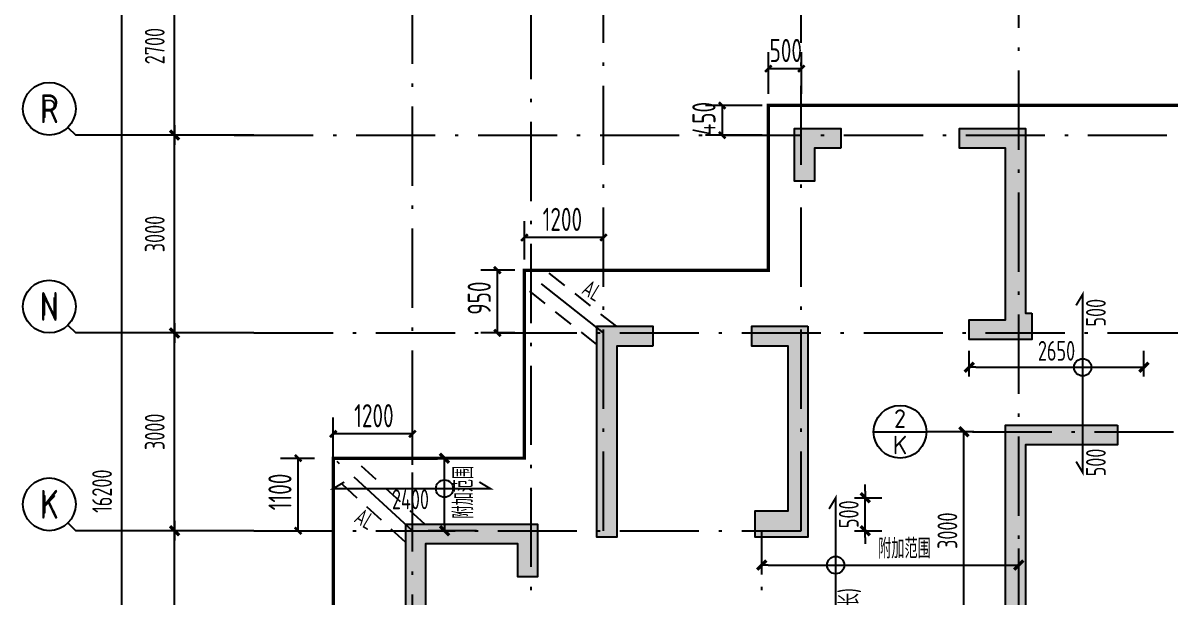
# Model space of a CAD drawing. Extents: x 627893 to 789462, y -407363 to 145317.
# Drawn here: x 663888 to 681291, y -53661 to -44954 of the extents above; entities that cross this region are included whole.
import ezdxf
from ezdxf.enums import TextEntityAlignment as Align

# ---------------------------------------------------------------- set-up
doc = ezdxf.new("R2010")
doc.units = 0
doc.header["$LTSCALE"] = 100
doc.linetypes.add('2', pattern=[18.5, 12, -3, 0.5, -3])
doc.linetypes.add('3', pattern=[5, 3, -2])
doc.layers.get('0').update_dxf_attribs({"linetype": 'CONTINUOUS'})
doc.layers.get('Defpoints').update_dxf_attribs({"linetype": 'CONTINUOUS'})
for name, color, linetype in [('1508', 2, 'CONTINUOUS'), ('AXIS', 3, 'CONTINUOUS'), ('AXIS_TEXT', 7, 'CONTINUOUS'), ('DIM', 3, 'CONTINUOUS'), ('dim-wall', 7, 'CONTINUOUS'), ('dote', 253, 'CONTINUOUS'), ('HATCH', 254, 'CONTINUOUS'), ('板底钢筋', 24, 'CONTINUOUS'), ('梁__实线', 4, 'CONTINUOUS'), ('楼板负筋文字', 7, 'CONTINUOUS'), ('砼墙', 3, 'CONTINUOUS')]:
    doc.layers.add(name, color=color, linetype=linetype)
doc.styles.add('_TCH_AXIS', font='tssdeng.shx', dxfattribs={"width": 0.7, "bigfont": 'tssdchn.shx'})
doc.styles.add('CADReader_TextStyle', font='tssdeng.shx', dxfattribs={"height": 0.2, "bigfont": 'gbcbig.shx'})
doc.styles.add('COMPLEX', font='tssdeng.shx', dxfattribs={"width": 0.7, "bigfont": 'tssdchn.shx'})
doc.styles.add('dim_font', font='tssdeng.shx', dxfattribs={"width": 0.7, "bigfont": 'tssdchn.shx'})
doc.styles.add('Jgcad-DIM', font='tssdeng.shx', dxfattribs={"width": 0.7, "bigfont": 'tssdchn.shx'})
doc.styles.get("Standard").update_dxf_attribs({"font": 'tssdeng.shx', "width": 0.7, "bigfont": 'tssdchn.shx'})
doc.styles.add('TSSD_Dimension', font='Tssdeng.shx', dxfattribs={"width": 0.7, "bigfont": 'tssdchn.shx'})
doc.dimstyles.new('DIMN', dxfattribs={"dimtxt": 300, "dimasz": 1, "dimexe": 250, "dimexo": 300, "dimgap": 150, "dimtad": 1, "dimdec": 0, "dimzin": 0, "dimdsep": 46, "dimtxsty": 'dim_font', "dimblk": '_DIMX', "dimcen": 0.09, "dimclrt": 7, "dimadec": 0, "dimazin": 0, "dimtfac": 1, "dimtdec": 0, "dimtix": 1, "dimtmove": 2, "dimatfit": 3, "dimldrblk": '_DIMX', "dimfxl": 250, "dimtolj": 1, "dimtzin": 0, "dimarcsym": 0})
doc.dimstyles.new('JGCAD_100_117', dxfattribs={"dimtxt": 351, "dimasz": 100, "dimexe": 250, "dimexo": 250, "dimgap": 100, "dimtad": 1, "dimdec": 0, "dimdsep": 46, "dimtxsty": 'Jgcad-DIM', "dimblk1": 'ARCHTICK', "dimblk2": 'ARCHTICK', "dimsah": 1, "dimcen": 0.09, "dimclre": 7, "dimclrt": 1, "dimadec": 3, "dimazin": 0, "dimtfac": 1, "dimtdec": 4, "dimtix": 1, "dimtofl": 0, "dimtmove": 2, "dimatfit": 3, "dimfxl": 1, "dimtolj": 1, "dimtzin": 0, "dimarcsym": 0})
doc.dimstyles.new('TSSD_100_100$0', dxfattribs={"dimtxt": 300, "dimasz": 100, "dimexe": 250, "dimexo": 250, "dimgap": 100, "dimtad": 1, "dimdec": 0, "dimzin": 0, "dimdsep": 46, "dimtxsty": 'TSSD_Dimension', "dimblk": '_TSDBK', "dimblk1": '_TSDBK', "dimblk2": '_TSDBK', "dimsah": 1, "dimcen": 0, "dimclrt": 7, "dimadec": 0, "dimazin": 0, "dimtfac": 1, "dimtdec": 0, "dimtix": 1, "dimtmove": 2, "dimatfit": 3, "dimldrblk": '_TSDBK', "dimfxl": 1, "dimtolj": 1, "dimtzin": 0, "dimarcsym": 0})

# ---------------------------------------------------------------- blocks, each defined once
blk = doc.blocks.new('_ArchTick')
at = {"color": 0, "linetype": 'ByBlock', "const_width": 0.4}
blk.add_lwpolyline([(-0.5, -0.5), (0.5, 0.5)], dxfattribs=at)
blk = doc.blocks.new('*D276')
at = {"layer": 'Defpoints', "color": 0}
for p in [(668596, -51187), (668596, -51906), (669796, -51906)]:
    blk.add_point(p, dxfattribs=at)
at = {"layer": 'dim-wall', "color": 7, "lineweight": -2}
for p, q in [((668596, -51656), (668596, -50937)), ((669796, -51656), (669796, -50937))]:
    blk.add_line(p, q, dxfattribs=at)
at = {"layer": 'dim-wall', "color": 0, "lineweight": -2}
blk.add_line((669796, -51187), (668596, -51187), dxfattribs=at)
at = {"layer": 'dim-wall', "color": 0, "lineweight": -2, "xscale": 100, "yscale": 100, "zscale": 100, "rotation": 180}
blk.add_blockref('_ArchTick', (668596, -51187), dxfattribs=at)
at = {"layer": 'dim-wall', "color": 0, "lineweight": -2, "xscale": 100, "yscale": 100, "zscale": 100}
blk.add_blockref('_ArchTick', (669796, -51187), dxfattribs=at)
at = {"layer": 'dim-wall', "color": 1, "insert": (669213, -50911), "char_height": 351, "attachment_point": 5, "style": 'Jgcad-DIM'}
blk.add_mtext('\\A1;1200', dxfattribs=at)
blk = doc.blocks.new('_DIMX')
blk.add_line((-150, 0), (150, 0))
at = {"const_width": 50}
blk.add_lwpolyline([(-70, -70), (70, 70)], dxfattribs=at)
blk = doc.blocks.new('*D328')
at = {"layer": 'Defpoints', "color": 0}
for p in [(675354, -46206), (674496, -46656), (675354, -46656)]:
    blk.add_point(p, dxfattribs=at)
at = {"layer": 'dim-wall', "color": 7, "lineweight": -2}
for p, q in [((675104, -46206), (674246, -46206)), ((675104, -46656), (674246, -46656))]:
    blk.add_line(p, q, dxfattribs=at)
at = {"layer": 'dim-wall', "color": 0, "lineweight": -2}
blk.add_line((674496, -46206), (674496, -46656), dxfattribs=at)
at = {"layer": 'dim-wall', "color": 0, "lineweight": -2, "xscale": 100, "yscale": 100, "zscale": 100}
for p, rotation in [((674496, -46206), 90), ((674496, -46656), 270)]:
    blk.add_blockref('_ArchTick', p, dxfattribs=dict(at, rotation=rotation))
at = {"layer": 'dim-wall', "color": 1, "insert": (674220, -46406), "char_height": 351, "attachment_point": 5, "rotation": 90, "style": 'Jgcad-DIM'}
blk.add_mtext('\\A1;450', dxfattribs=at)
blk = doc.blocks.new('*D329')
at = {"layer": 'Defpoints', "color": 0}
for p in [(671496, -48209), (671496, -48791), (672696, -48791)]:
    blk.add_point(p, dxfattribs=at)
at = {"layer": 'dim-wall', "color": 7, "lineweight": -2}
for p, q in [((671496, -48541), (671496, -47959)), ((672696, -48541), (672696, -47959))]:
    blk.add_line(p, q, dxfattribs=at)
at = {"layer": 'dim-wall', "color": 0, "lineweight": -2}
blk.add_line((672696, -48209), (671496, -48209), dxfattribs=at)
at = {"layer": 'dim-wall', "color": 0, "lineweight": -2, "xscale": 100, "yscale": 100, "zscale": 100}
for p, rotation in [((671496, -48209), 179.9999509783705), ((672696, -48209), 359.9999509783705)]:
    blk.add_blockref('_ArchTick', p, dxfattribs=dict(at, rotation=rotation))
at = {"layer": 'dim-wall', "color": 1, "insert": (672072, -47933), "char_height": 351, "attachment_point": 5, "rotation": 360, "style": 'Jgcad-DIM'}
blk.add_mtext('\\A1;1200', dxfattribs=at)
blk = doc.blocks.new('*D330')
at = {"layer": 'Defpoints', "color": 0}
for p in [(671086, -48704), (671601, -48704), (671601, -49655)]:
    blk.add_point(p, dxfattribs=at)
at = {"layer": 'dim-wall', "color": 7, "lineweight": -2}
for p, q in [((671351, -48704), (670836, -48704)), ((671351, -49655), (670836, -49655))]:
    blk.add_line(p, q, dxfattribs=at)
at = {"layer": 'dim-wall', "color": 0, "lineweight": -2}
blk.add_line((671086, -49655), (671086, -48704), dxfattribs=at)
at = {"layer": 'dim-wall', "color": 0, "lineweight": -2, "xscale": 100, "yscale": 100, "zscale": 100}
for p, rotation in [((671086, -48704), 90), ((671086, -49655), 270)]:
    blk.add_blockref('_ArchTick', p, dxfattribs=dict(at, rotation=rotation))
at = {"layer": 'dim-wall', "color": 1, "insert": (670811, -49127), "char_height": 351, "attachment_point": 5, "rotation": 90, "style": 'Jgcad-DIM'}
blk.add_mtext('\\A1;950', dxfattribs=at)
blk = doc.blocks.new('*D331')
at = {"layer": 'Defpoints', "color": 0}
for p in [(667547, -51555), (668063, -51555), (667547, -52655)]:
    blk.add_point(p, dxfattribs=at)
at = {"layer": 'dim-wall', "color": 7, "lineweight": -2}
for p, q in [((667797, -51555), (668313, -51555)), ((667797, -52655), (668313, -52655))]:
    blk.add_line(p, q, dxfattribs=at)
at = {"layer": 'dim-wall', "color": 0, "lineweight": -2}
blk.add_line((668063, -52655), (668063, -51555), dxfattribs=at)
at = {"layer": 'dim-wall', "color": 0, "lineweight": -2, "xscale": 100, "yscale": 100, "zscale": 100}
for p, rotation in [((668063, -51555), 89.99322329473031), ((668063, -52655), 269.9932232947303)]:
    blk.add_blockref('_ArchTick', p, dxfattribs=dict(at, rotation=rotation))
at = {"layer": 'dim-wall', "color": 1, "insert": (667788, -52067), "char_height": 351, "attachment_point": 5, "rotation": 89.9932, "style": 'Jgcad-DIM'}
blk.add_mtext('\\A1;1100', dxfattribs=at)
blk = doc.blocks.new('*D333')
at = {"layer": 'Defpoints', "color": 0}
for p in [(675198, -45648), (675198, -46280), (675698, -46280)]:
    blk.add_point(p, dxfattribs=at)
at = {"layer": 'dim-wall', "color": 7, "lineweight": -2}
for p, q in [((675198, -46030), (675198, -45398)), ((675698, -46030), (675698, -45398))]:
    blk.add_line(p, q, dxfattribs=at)
at = {"layer": 'dim-wall', "color": 0, "lineweight": -2}
blk.add_line((675698, -45648), (675198, -45648), dxfattribs=at)
at = {"layer": 'dim-wall', "color": 0, "lineweight": -2, "xscale": 100, "yscale": 100, "zscale": 100, "rotation": 180}
blk.add_blockref('_ArchTick', (675198, -45648), dxfattribs=at)
at = {"layer": 'dim-wall', "color": 0, "lineweight": -2, "xscale": 100, "yscale": 100, "zscale": 100}
blk.add_blockref('_ArchTick', (675698, -45648), dxfattribs=at)
at = {"layer": 'dim-wall', "color": 1, "insert": (675461, -45372), "char_height": 351, "attachment_point": 5, "style": 'Jgcad-DIM'}
blk.add_mtext('\\A1;500', dxfattribs=at)
blk = doc.blocks.new('_TSDBK')
blk.add_line((-1, 0), (0, 0))
at = {"const_width": 0.5}
blk.add_lwpolyline([(-0.7, -0.7), (0.7, 0.7)], dxfattribs=at)
blk = doc.blocks.new('*D337')
at = {"layer": 'Defpoints', "color": 0}
for p in [(678164, -51156), (678562, -51156), (678562, -54155)]:
    blk.add_point(p, dxfattribs=at)
at = {"layer": 'DIM', "color": 0, "lineweight": -2}
for p, q in [((678312, -51156), (677914, -51156)), ((678164, -54055), (678164, -51256)), ((678312, -54155), (677914, -54155))]:
    blk.add_line(p, q, dxfattribs=at)
at = {"layer": 'DIM', "color": 0, "lineweight": -2, "xscale": 100, "yscale": 100, "zscale": 100}
for p, rotation in [((678164, -51156), 89.99927418567898), ((678164, -54155), 269.999274185679)]:
    blk.add_blockref('_TSDBK', p, dxfattribs=dict(at, rotation=rotation))
at = {"layer": 'DIM', "color": 7, "insert": (677914, -52655), "char_height": 300, "attachment_point": 5, "rotation": 89.9993, "style": 'TSSD_Dimension'}
blk.add_mtext('\\A1;3000', dxfattribs=at)
blk = doc.blocks.new('*D375')
at = {"layer": 'Defpoints', "color": 0}
for p in [(670284, -51556), (671019, -51556), (671019, -52656)]:
    blk.add_point(p, dxfattribs=at)
at = {"layer": 'dim-wall', "color": 0, "lineweight": -2}
for p, q in [((670769, -51556), (670034, -51556)), ((670284, -52556), (670284, -51656)), ((670769, -52656), (670034, -52656))]:
    blk.add_line(p, q, dxfattribs=at)
at = {"layer": 'dim-wall', "color": 0, "lineweight": -2, "xscale": 100, "yscale": 100, "zscale": 100}
for p, rotation in [((670284, -51556), 90), ((670284, -52656), 270)]:
    blk.add_blockref('_TSDBK', p, dxfattribs=dict(at, rotation=rotation))
at = {"layer": 'dim-wall', "color": 7, "insert": (670570, -52073), "char_height": 300, "attachment_point": 5, "rotation": 90, "style": 'TSSD_Dimension'}
blk.add_mtext('\\A1;\\A1;\\A1;\\A1;\\A1;\\A1;\\A1;\\A1;附加范围', dxfattribs=at)
blk = doc.blocks.new('*D378')
at = {"layer": 'Defpoints', "color": 0}
for p in [(678996, -53177), (675096, -53568), (678996, -53568)]:
    blk.add_point(p, dxfattribs=at)
at = {"layer": 'dim-wall', "color": 0, "lineweight": -2}
for p, q in [((675096, -53318), (675096, -52927)), ((678996, -53318), (678996, -52927)), ((675196, -53177), (678896, -53177))]:
    blk.add_line(p, q, dxfattribs=at)
at = {"layer": 'dim-wall', "color": 0, "lineweight": -2, "xscale": 100, "yscale": 100, "zscale": 100, "rotation": 180}
blk.add_blockref('_TSDBK', (675096, -53177), dxfattribs=at)
at = {"layer": 'dim-wall', "color": 0, "lineweight": -2, "xscale": 100, "yscale": 100, "zscale": 100}
blk.add_blockref('_TSDBK', (678996, -53177), dxfattribs=at)
at = {"layer": 'dim-wall', "color": 7, "insert": (677262, -52927), "char_height": 300, "attachment_point": 5, "style": 'TSSD_Dimension'}
blk.add_mtext('\\A1;\\A1;\\A1;\\A1;\\A1;\\A1;\\A1;\\A1;\\A1;附加范围', dxfattribs=at)
blk = doc.blocks.new('*D381')
at = {"layer": 'Defpoints', "color": 0}
for p in [(680896, -50177), (678246, -50568), (680896, -50568)]:
    blk.add_point(p, dxfattribs=at)
at = {"layer": 'dim-wall', "color": 0, "lineweight": -2}
for p, q in [((678246, -50318), (678246, -49927)), ((680896, -50318), (680896, -49927)), ((678346, -50177), (680796, -50177))]:
    blk.add_line(p, q, dxfattribs=at)
at = {"layer": 'dim-wall', "color": 0, "lineweight": -2, "xscale": 100, "yscale": 100, "zscale": 100, "rotation": 180}
blk.add_blockref('_TSDBK', (678246, -50177), dxfattribs=at)
at = {"layer": 'dim-wall', "color": 0, "lineweight": -2, "xscale": 100, "yscale": 100, "zscale": 100}
blk.add_blockref('_TSDBK', (680896, -50177), dxfattribs=at)
at = {"layer": 'dim-wall', "color": 7, "insert": (679569, -49927), "char_height": 300, "attachment_point": 5, "style": 'TSSD_Dimension'}
blk.add_mtext('\\A1;2650', dxfattribs=at)
blk = doc.blocks.new('*D236')
at = {"layer": 'Defpoints', "color": 0}
for p in [(676253, -52156), (676667, -52156), (676253, -52656)]:
    blk.add_point(p, dxfattribs=at)
at = {"layer": 'DIM', "color": 0, "lineweight": -2}
for p, q in [((676667, -52056), (676667, -51956)), ((676503, -52156), (676917, -52156)), ((676667, -52656), (676667, -52156)), ((676503, -52656), (676917, -52656)), ((676667, -52756), (676667, -52856))]:
    blk.add_line(p, q, dxfattribs=at)
at = {"layer": 'DIM', "color": 0, "lineweight": -2, "xscale": 100, "yscale": 100, "zscale": 100}
for p, rotation in [((676667, -52156), 270), ((676667, -52656), 90)]:
    blk.add_blockref('_TSDBK', p, dxfattribs=dict(at, rotation=rotation))
at = {"layer": 'DIM', "color": 7, "insert": (676417, -52406), "char_height": 300, "attachment_point": 5, "rotation": 90, "style": 'TSSD_Dimension'}
blk.add_mtext('\\A1;500', dxfattribs=at)
blk = doc.blocks.new('_AXISO')
blk.add_circle((0, 0), 0.5)
at = {"layer": 'AXIS_TEXT', "style": 'COMPLEX', "width": 1.041667}
blk.add_attdef('A', text='', height=0.56, dxfattribs=at).set_placement((-0.25, -0.28), (0.25, -0.28), align=Align.FIT)

msp = doc.modelspace()

# ---------------------------------------------------------------- hatches: boundary and pattern name
at = {"layer": 'HATCH'}
h = msp.add_hatch(color=254, dxfattribs=at)
h.paths.add_polyline_path([(669996.1, -57555.7), (670596.1, -57555.7), (670596.1, -57855.7), (669696.1, -57855.7), (669696.1, -52555.7), (670496.1, -52555.7), (671096.1, -52555.7), (671696.1, -52555.7), (671696.1, -53355.7), (671396.1, -53355.7), (671396.1, -52855.7), (671096.1, -52855.7), (670496.1, -52855.7), (669996.1, -52855.7)])
h.paths.add_polyline_path([(698396.2, -49754.8), (698096.2, -49754.8), (697996.2, -49754.8), (697996.2, -49354.8), (698096.2, -49354.8), (698096.2, -46855.3), (697596.2, -46855.3), (697596.2, -46555.3), (698096.2, -46555.3), (698096.1, -45955.6), (698896.2, -45955.5), (698896.2, -46255.5), (698396.1, -46255.6)])
h.paths.add_polyline_path([(683696, -51055.6), (684496, -51055.6), (684496, -54255.3), (684196, -54255.3), (684196, -51355.5), (683696, -51355.3)])
h.paths.add_polyline_path([(685496, -51055.3), (686596.1, -51055.3), (686596.1, -51355.3), (685796, -51355.3), (685796, -51955.5), (688696.1, -51955.4), (691396.3, -51955.4), (691396.3, -51355.3), (690596.1, -51355.3), (690596.1, -51055.3), (691696.3, -51055.3), (691696.3, -52255.4), (688696.1, -52255.4), (688696.1, -56655.5), (688496.1, -56655.5), (688496.1, -52255.4), (685496, -52255.5)])
h.paths.add_polyline_path([(682096.1, -47055.6), (681596.1, -47055.6), (681596.1, -46555.6), (682096.1, -46555.6)])
h.paths.add_polyline_path([(673446.1, -49855.1), (672896.1, -49855.3), (672896.1, -52755.7), (672596.1, -52755.7), (672596.1, -49555.3), (673446.1, -49555.1)])
h.paths.add_polyline_path([(692696.2, -51055.3), (693496.3, -51055.3), (693496.3, -51355.3), (692996.2, -51355.3), (692996.2, -54255), (692696.2, -54255)])
h.paths.add_polyline_path([(695096.1, -47055.4), (695096.1, -46555.4), (695596.1, -46555.4), (695596.1, -47055.4)])
h.paths.add_polyline_path([(679196.1, -49355.2), (679196.1, -49755.1), (679096.1, -49755.1), (678246.1, -49755.1), (678246.1, -49455.2), (678796.1, -49455.2), (678796.1, -46855.3), (678096.1, -46855.3), (678096.1, -46555.3), (679096.1, -46555.3), (679096.1, -49355.2)])
h.paths.add_polyline_path([(686096.1, -49155.3), (686096.1, -46555.8), (688696.1, -46555.5), (691096.1, -46555.7), (691096.1, -49155.3), (690396.1, -49155.3), (690396.1, -48955.3), (690896.1, -48955.3), (690896.1, -46755.3), (688696.1, -46755.5), (688696.1, -48955.3), (689296.1, -48955.3), (689296.1, -49155.3), (688696.1, -49155.3), (687896.1, -49155.3), (687896.1, -48955.3), (688496.1, -48955.3), (688496.1, -46755.5), (686296.1, -46755.3), (686296.1, -48955.3), (686796.1, -48955.3), (686796.1, -49155.3)])
h.paths.add_polyline_path([(684196.1, -46955.3), (684196.1, -46555.3), (684696.1, -46555.3), (684696.1, -43855.5), (685696.1, -43855.5), (685696.1, -44055.5), (684896.1, -44055.5), (684896.1, -46555.3), (684896.1, -46955.3)])
h.paths.add_polyline_path([(680496, -51055.3), (680496, -51355.3), (679096.1, -51355.3), (679096.1, -56655.7), (677696.1, -56655.7), (677696.1, -56355.7), (678796.1, -56355.7), (678795.9, -51055.3)])
h.paths.add_polyline_path([(682596, -54055.3), (682596, -54355.3), (680696, -54355.3), (680696, -55255.6), (680396, -55255.6), (680396, -54055.3)])
h.paths.add_polyline_path([(680696, -56455.6), (680696, -59955.1), (681246.2, -59955.1), (681246.1, -60255.3), (680396, -60255.1), (680396, -56455.6)])
h.paths.add_polyline_path([(687196.1, -56355.5), (687496.1, -56355.5), (687496.1, -59655.5), (686446.1, -59655.5), (686446.1, -59355.5), (687196.1, -59355.5)])
h.paths.add_polyline_path([(675796.1, -49555.3), (675796.1, -52355.6), (675796.1, -52755.6), (674996.1, -52755.6), (674996.1, -52355.6), (675496.1, -52355.6), (675496.1, -49855.2), (674946.2, -49855), (674946.2, -49555)])
h.paths.add_polyline_path([(676296.1, -46855.5), (675896.1, -46855.3), (675896.1, -47355.3), (675596.1, -47355.3), (675596.1, -46555.3), (676296.2, -46555.5)])
h.paths.add_polyline_path([(692296.1, -46955.3), (692296.1, -46555.3), (692296.1, -44055.5), (691496.1, -44055.5), (691496.1, -43855.5), (692496.1, -43855.5), (692496.1, -46555.3), (692996.1, -46555.3), (692996.1, -46955.3)])
h.paths.add_polyline_path([(689696.1, -56355.5), (689996.1, -56355.5), (689996.1, -59355.5), (690746.1, -59355.5), (690746.1, -59655.5), (689696.1, -59655.5)])
h.paths.add_polyline_path([(683896, -58655.1), (683896, -59355.6), (684646, -59355.5), (684646, -59655.5), (683896, -59655.6), (683896, -60255.1), (683046, -60255.2), (683046, -59955.1), (683596, -59955.1), (683596, -59455.6), (683596, -58655.1)])
h.paths.add_polyline_path([(675596.1, -56355.7), (675596.1, -56655.7), (675196.1, -56655.7), (675196.1, -58455.6), (674246.1, -58455.7), (674246.1, -58155.7), (674896.1, -58155.6), (674896.1, -56355.7)])
h.paths.add_polyline_path([(694596.3, -54055.3), (696796.3, -54055.3), (696796.3, -55255.6), (696496.3, -55255.6), (696496.3, -54355.3), (694596.3, -54355.3)])
h.paths.add_polyline_path([(696696.3, -51055.3), (698396.1, -51055.3), (698396.2, -54555.3), (699496.1, -54555.3), (699496.1, -54855.3), (698096.2, -54855.3), (698096.1, -51355.3), (696696.3, -51355.3)])
h.paths.add_polyline_path([(693296.3, -58655), (693596.3, -58655), (693596.3, -59455.5), (693596.3, -59955), (694146.3, -59955.1), (694146.3, -60255), (693296.3, -60255), (693296.3, -59655.5), (692546.3, -59655.5), (692546.3, -59355.5), (693296.3, -59355.5)])
h.paths.add_polyline_path([(671896.1, -57655.7), (671896.1, -58455.7), (671496.1, -58455.7), (671496.1, -57655.7)])
h.paths.add_polyline_path([(696496.3, -56455.6), (696796, -56455.6), (696796.3, -60255.3), (695946.2, -60255.3), (695946.1, -59955.3), (696496.3, -59955.3)])
h.paths.add_polyline_path([(701596.1, -54555.3), (702296.1, -54555.3), (702296.1, -56355.4), (702946.1, -56355.4), (702946.1, -56655.4), (701996.1, -56655.4), (701996.1, -54855.3), (701596.1, -54855.3)])
h.paths.add_polyline_path([(701996.1, -49354.8), (702496.1, -49354.8), (702496.1, -45955.4), (703346.1, -45955.4), (703346.1, -46255.4), (702796.1, -46255.4), (702796.1, -49354.8), (702796.1, -49754.8), (701996.1, -49754.8)])
h.paths.add_polyline_path([(704846.1, -46255.4), (704846.1, -45955.4), (705696.2, -45955.3), (705696.2, -48955.3), (706296.1, -48955.3), (706296.1, -49655.3), (705996.1, -49655.3), (705996.1, -49255.3), (705396.2, -49255.3), (705396.2, -46255.3)])
h.paths.add_polyline_path([(705396.2, -52455.5), (705996.1, -52455.4), (705996.1, -52055.4), (706296.1, -52055.4), (706296.1, -52755.5), (705696.2, -52755.5), (705696.2, -56655.3), (704746.1, -56655.3), (704746.1, -56355.3), (705396.2, -56355.3)])

# ---------------------------------------------------------------- linework, layer by layer
at = {"layer": '1508', "const_width": 50}
msp.add_lwpolyline([(683196.2, -46205.5), (675196.2, -46205.5), (675196.2, -48704.5), (671496.2, -48705.2), (671496.2, -51555.2), (668596.2, -51555.5), (668596.2, -58555.2), (671096.2, -58555.2), (671096.2, -58855.2), (676196.2, -58855.1), (676196.2, -57705.2), (679196, -57705.1), (679196, -61704.4), (684296, -61704.6)], dxfattribs=at)
at = {"layer": 'AXIS'}
for p, q in [((664571.2, -46538), (664688.4, -46655.2)), ((667393.4, -46655.2), (664688.4, -46655.2)), ((664571.2, -49538), (664688.4, -49655.2)), ((667393.4, -49655.2), (664688.4, -49655.2)), ((678294.8, -51155.5), (677594.8, -51155.5)), ((664571.2, -52538), (664688.4, -52655.2)), ((667393.4, -52655.2), (664688.4, -52655.2))]:
    msp.add_line(p, q, dxfattribs=at)
at = {"layer": 'AXIS', "linetype": 'Continuous'}
msp.add_lwpolyline([(676794.8, -51155.5), (677594.8, -51155.5)], dxfattribs=at)
for centre in [(664288.4, -46255.2), (664288.4, -49255.2), (677194.8, -51155.5), (664288.4, -52255.2)]:
    msp.add_circle(centre, 400, dxfattribs=at)
at = {"layer": 'dim-wall', "ltscale": 30}
for centre in [(679966.6, -50177.5), (670283.9, -52016.8), (676218.3, -53177.5)]:
    msp.add_circle(centre, 131.2, dxfattribs=at)
at = {"layer": 'dote', "color": 253, "linetype": '2'}
for p, q in [((669796.2, -62223), (669796.2, -41525.3)), ((671596.2, -62455.2), (671596.2, -41525.3)), ((672696.1, -52655.7), (672696.2, -41525.3)), ((675696.1, -52655.7), (675696.2, -41525.3)), ((678996.2, -61677.8), (678996.2, -41525.3)), ((667093.4, -46655.2), (698196.2, -46655.2)), ((672696.1, -49655.1), (671496.2, -48705.2)), ((667393.4, -49655.2), (684296, -49655)), ((678296.1, -51155.5), (699032.2, -51155.5)), ((669796.2, -52655.3), (668596.2, -51555.5)), ((667393.4, -52655.2), (675696.1, -52655.5)), ((675096.2, -62455.2), (675096.1, -52655.6))]:
    msp.add_line(p, q, dxfattribs=at)
at = {"layer": '板底钢筋', "const_width": 30}
for points in [[(679866.3, -51606.4), (679966.3, -51773.1), (679966.3, -49071), (679866.3, -49237.7)], [(668762.8, -51916.8), (668596.1, -52016.8), (670978.4, -52016.8), (670811.7, -51916.8)], [(676118, -54606.4), (676218, -54773.1), (676218, -52158), (676118, -52324.6)]]:
    msp.add_lwpolyline(points, dxfattribs=at)
at = {"layer": '梁__实线', "linetype": '3'}
for p, q in [((672892.2, -49555.3), (671818.3, -48705.1)), ((672596.1, -49831), (671496.2, -48960.2)), ((669983.5, -52555.7), (668892.1, -51555.5)), ((669696.1, -52834.9), (668596.2, -51826.8))]:
    msp.add_line(p, q, dxfattribs=at)
at = {"layer": '砼墙'}
for points in [[(676296.1, -46855.5), (675896.1, -46855.3), (675896.1, -47355.3), (675596.1, -47355.3), (675596.1, -46555.3), (676296.2, -46555.5)], [(679196.1, -49355.2), (679196.1, -49755.1), (679096.1, -49755.1), (678246.1, -49755.1), (678246.1, -49455.2), (678796.1, -49455.2), (678796.1, -46855.3), (678096.1, -46855.3), (678096.1, -46555.3), (679096.1, -46555.3), (679096.1, -49355.2)], [(673446.1, -49855.1), (672896.1, -49855.3), (672896.1, -52755.7), (672596.1, -52755.7), (672596.1, -49555.3), (673446.1, -49555.1)], [(675796.1, -49555.3), (675796.1, -52355.6), (675796.1, -52755.6), (674996.1, -52755.6), (674996.1, -52355.6), (675496.1, -52355.6), (675496.1, -49855.2), (674946.2, -49855), (674946.2, -49555)], [(680496, -51055.3), (680496, -51355.3), (679096.1, -51355.3), (679096.1, -56655.7), (677696.1, -56655.7), (677696.1, -56355.7), (678796.1, -56355.7), (678795.9, -51055.3)], [(669996.1, -57555.7), (670596.1, -57555.7), (670596.1, -57855.7), (669696.1, -57855.7), (669696.1, -52555.7), (670496.1, -52555.7), (671096.1, -52555.7), (671696.1, -52555.7), (671696.1, -53355.7), (671396.1, -53355.7), (671396.1, -52855.7), (671096.1, -52855.7), (670496.1, -52855.7), (669996.1, -52855.7)]]:
    msp.add_lwpolyline(points, close=True, dxfattribs=at)

# ---------------------------------------------------------------- block references
at = {"layer": 'AXIS'}
ref = msp.add_blockref('_AXISO', (664288.4, -46255.2), dxfattribs=dict(at, xscale=800, yscale=800, zscale=800))
ref.add_attrib('A', 'R', dxfattribs={"layer": 'AXIS_TEXT', "height": 438.4, "style": '_TCH_AXIS'}).set_placement((664142.2, -46474.4), (664434.5, -46474.4), align=Align.FIT)
ref = msp.add_blockref('_AXISO', (664288.4, -49255.2), dxfattribs=dict(at, xscale=800, yscale=800, zscale=800))
ref.add_attrib('A', 'N', dxfattribs={"layer": 'AXIS_TEXT', "height": 438.4, "style": '_TCH_AXIS'}).set_placement((664142.2, -49474.4), (664434.5, -49474.4), align=Align.FIT)
ref = msp.add_blockref('_AXISO', (664288.4, -52255.2), dxfattribs=dict(at, xscale=800, yscale=800, zscale=800))
ref.add_attrib('A', 'K', dxfattribs={"layer": 'AXIS_TEXT', "height": 438.4, "style": '_TCH_AXIS'}).set_placement((664142.2, -52474.4), (664434.5, -52474.4), align=Align.FIT)

# ---------------------------------------------------------------- texts
at = {"layer": 'AXIS', "color": 7, "style": 'CADReader_TextStyle'}
for s, p in [('R', (664288.4, -46255.2)), ('N', (664288.4, -49255.2)), ('2', (677194.8, -50955.5)), ('K', (677194.8, -51355.5)), ('K', (664288.4, -52255.2))]:
    msp.add_text(s, height=280, dxfattribs=at).set_placement(p, align=Align.MIDDLE)
at = {"layer": '梁__实线', "width": 0.7}
for p in [(672348.4, -49049.6), (668895, -52513.2)]:
    msp.add_text('AL', height=250, rotation=328.8596, dxfattribs=at).set_placement(p)
at = {"layer": '楼板负筋文字', "color": 6, "width": 0.7}
for s, p in [('500', (680316.7, -49558.9)), ('500', (680316.7, -51830.3)), ('2400(总长)', (676573.8, -54636.3))]:
    msp.add_text(s, height=300, rotation=90, dxfattribs=at).set_placement(p)
msp.add_text('2400', height=300, dxfattribs=at).set_placement((669486.3, -52329.7))

# ---------------------------------------------------------------- dimensions: what is measured, and where the dimension line sits
at = {"layer": 'AXIS'}
for p1, p2 in [((666593.4, -60155.2), (666593.4, -43955.2)), ((667393.4, -46655.2), (667393.4, -43955.2)), ((667393.4, -49655.2), (667393.4, -46655.2)), ((667393.4, -52655.2), (667393.4, -49655.2)), ((667393.4, -56555.2), (667393.4, -52655.2))]:
    msp.add_aligned_dim(p1=p1, p2=p2, distance=1205, dimstyle='DIMN', dxfattribs=at).render()
at = {"layer": 'DIM'}
dim = msp.add_linear_dim(base=(678163.5, -51155.5), p1=(678562.4, -54155.3), p2=(678562.4, -51155.5), angle=269.99927, dimstyle='TSSD_100_100$0', dxfattribs=at)
dim.commit()
dim.dimension.update_dxf_attribs({"geometry": '*D337', "text_midpoint": (677913.5, -52655.4)})
dim = msp.add_aligned_dim(p1=(676252.6, -52655.7), p2=(676252.6, -52156), distance=-414.5, dimstyle='TSSD_100_100$0', dxfattribs=at)
dim.commit()
dim.dimension.update_dxf_attribs({"geometry": '*D236', "text_midpoint": (676417.1, -52405.8)})
at = {"layer": 'dim-wall'}
for base, p1, p2, angle, picture, middle in [((675197.7, -45647.8), (675697.5, -46279.9), (675197.7, -46279.9), 180, '*D333', (675460.5, -45372.3)), ((674496, -46655.5), (675353.6, -46205.5), (675353.6, -46655.5), 270, '*D328', (674220.5, -46405.5)), ((671496.5, -48208.9), (672696.1, -48791.1), (671496.5, -48791.1), 179.99995, '*D329', (672071.7, -47933.4)), ((671086.1, -48704.4), (671600.6, -49654.6), (671600.6, -48704.4), 90, '*D330', (670810.6, -49127)), ((668595.8, -51186.6), (669796.2, -51905.9), (668595.8, -51905.9), 180, '*D276', (669212.5, -50911.1)), ((668063.2, -51555.2), (667546.7, -52655.2), (667546.9, -51555.2), 89.99322, '*D331', (667787.6, -52066.8))]:
    dim = msp.add_linear_dim(base=base, p1=p1, p2=p2, angle=angle, dimstyle='JGCAD_100_117', dxfattribs=at)
    dim.commit()
    dim.dimension.update_dxf_attribs({"geometry": picture, "text_midpoint": middle, "dimtype": 161})
at = {"layer": 'dim-wall', "ltscale": 30}
dim = msp.add_linear_dim(base=(680896.1, -50177.5), p1=(678246.1, -50567.7), p2=(680896.1, -50567.7), angle=0, dimstyle='TSSD_100_100$0', dxfattribs=at)
dim.commit()
dim.dimension.update_dxf_attribs({"geometry": '*D381', "text_midpoint": (679568.9, -49927.5), "dimtype": 161})
for base, p1, p2, angle, text, picture, middle in [((670283.9, -51555.7), (671019.4, -52655.7), (671019.4, -51555.7), 90, '\\A1;\\A1;\\A1;\\A1;\\A1;\\A1;\\A1;附加范围', '*D375', (670570.3, -52072.6)), ((678996.2, -53177.5), (675096.1, -53567.7), (678996.2, -53567.7), 0, '\\A1;\\A1;\\A1;\\A1;\\A1;\\A1;\\A1;\\A1;附加范围', '*D378', (677261.8, -52927.5))]:
    dim = msp.add_linear_dim(base=base, p1=p1, p2=p2, angle=angle, text=text, dimstyle='TSSD_100_100$0', dxfattribs=at)
    dim.commit()
    dim.dimension.update_dxf_attribs({"geometry": picture, "text_midpoint": middle, "dimtype": 161})

doc.saveas('drawing.dxf')
